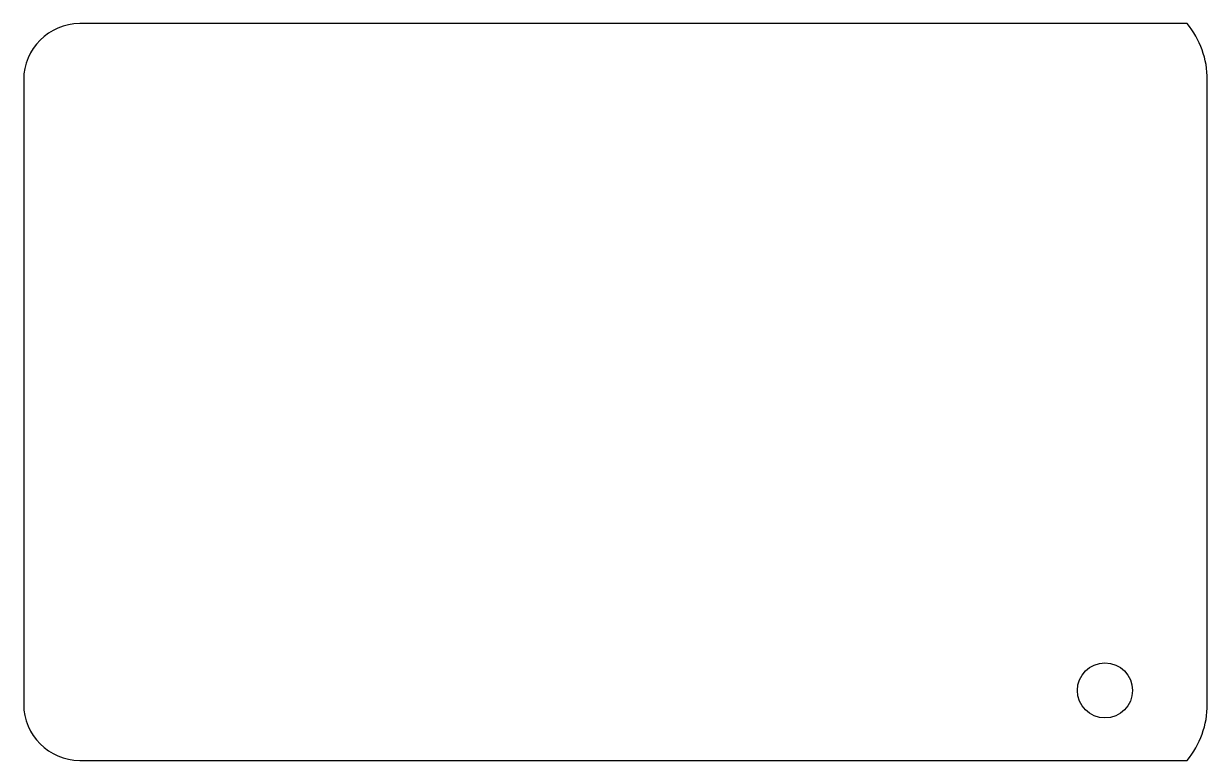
# Model space of a CAD drawing. Header units: millimetres. Extents: x -43.9 to 46.3, y -28.1 to 28.1.
import ezdxf

# ---------------------------------------------------------------- set-up
doc = ezdxf.new("R2010")
doc.units = ezdxf.units.MM
doc.layers.get('0').update_dxf_attribs({"linetype": 'CONTINUOUS'})

msp = doc.modelspace()

# ---------------------------------------------------------------- linework, layer by layer
msp.add_lwpolyline([(-43.89, -23.81, 0.414211), (-39.62, -28.08), (44.757, -28.08, 0.17513), (46.3, -23.81), (46.3, 23.81, 0.17513), (44.757, 28.08), (-39.62, 28.08, 0.41421), (-43.89, 23.81)], format="xyb", close=True)
msp.add_circle((38.5, -22.75), 2.1)

doc.saveas('drawing.dxf')
